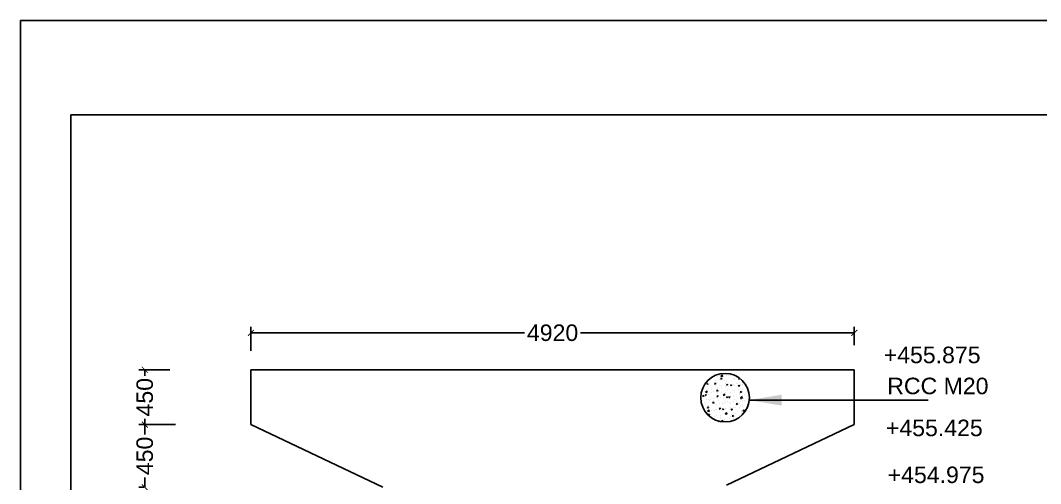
# Model space of a CAD drawing. Header units: inches. Extents: x 408 to 17534, y 396 to 10656.
# Drawn here: x 407.76 to 438.66, y 461.26 to 475.29 of the extents above; entities that cross this region are included whole.
import ezdxf

# ---------------------------------------------------------------- set-up
doc = ezdxf.new("R2010")
doc.units = ezdxf.units.IN
doc.header["$LTSCALE"] = 15
doc.header["$MEASUREMENT"] = 0
for name, color, linetype in [('DIMENSION', 255, 'Continuous'), ('DRAWING', 7, 'Continuous'), ('HATCH', 7, 'Continuous'), ('TEXT', 255, 'Continuous')]:
    doc.layers.add(name, color=color, linetype=linetype)
doc.styles.get("Standard").update_dxf_attribs({"font": 'ARIAL_1.TTF'})
doc.styles.add('TIMES NEW ROMAN', font='TIMES_1.TTF')
doc.dimstyles.new('dig', dxfattribs={"dimtxt": 0.1875, "dimasz": 0.18, "dimexe": 0.18, "dimexo": 0.0625, "dimgap": 0.09, "dimtad": 0, "dimtih": 1, "dimtoh": 1, "dimdec": 4, "dimzin": 0, "dimdsep": 46, "dimtxsty": 'Standard', "dimblk": 'ARCHTICK', "dimcen": 0.09, "dimadec": 0, "dimazin": 0, "dimtfac": 1, "dimtdec": 4, "dimtofl": 0, "dimtmove": 0, "dimatfit": 3, "dimldrblk": 'ARCHTICK', "dimfxl": 0, "dimtolj": 1, "dimtzin": 0, "dimarcsym": 0})
doc.dimstyles.new('ISO-25', dxfattribs={"dimtxt": 0.636364, "dimasz": 1, "dimexe": 1.25, "dimexo": 0.625, "dimtad": 0, "dimtih": 1, "dimtoh": 1, "dimlfac": 100, "dimtxsty": 'TIMES NEW ROMAN', "dimcen": 2.5, "dimadec": 0, "dimazin": 0, "dimtfac": 1, "dimtmove": 0, "dimatfit": 3, "dimfxl": 0, "dimarcsym": 0})
picture_1 = doc.add_image_def('image2.jpg', size_in_pixel=(6332, 4524))

# ---------------------------------------------------------------- blocks, each defined once
blk = doc.blocks.new('_ArchTick')
at = {"color": 0, "linetype": 'ByBlock', "const_width": 0.15}
blk.add_lwpolyline([(-0.5, -0.5), (0.5, 0.5)], dxfattribs=at)
blk = doc.blocks.new('*D25')
at = {"layer": 'Defpoints', "color": 0, "ltscale": 0.02}
for p in [(411.529, 463.046), (412.518, 463.046), (411.567, 461.15)]:
    blk.add_point(p, dxfattribs=at)
at = {"layer": 'DIMENSION', "color": 0, "lineweight": -2, "ltscale": 0.02}
for p, q in [((412.456, 463.046), (411.349, 463.046)), ((411.529, 463.046), (411.529, 462.75)), ((411.529, 461.15), (411.529, 461.447)), ((411.504, 461.15), (411.349, 461.15))]:
    blk.add_line(p, q, dxfattribs=at)
at = {"layer": 'DIMENSION', "color": 0, "lineweight": -2, "ltscale": 0.02, "xscale": 0.18, "yscale": 0.18, "zscale": 0.18}
for p, rotation in [((411.529, 463.046), 90), ((411.529, 461.15), 270)]:
    blk.add_blockref('_ArchTick', p, dxfattribs=dict(at, rotation=rotation))
at = {"layer": 'DIMENSION', "color": 0, "ltscale": 0.02, "insert": (411.529, 462.098), "char_height": 0.5, "attachment_point": 5, "rotation": 90}
blk.add_mtext('\\A1;450', dxfattribs=at)
blk = doc.blocks.new('*D26')
at = {"layer": 'Defpoints', "color": 0, "ltscale": 0.02}
for p in [(411.53, 464.707), (412.349, 464.707), (411.529, 463.046)]:
    blk.add_point(p, dxfattribs=at)
at = {"layer": 'DIMENSION', "color": 0, "lineweight": -2, "ltscale": 0.02}
for p, q in [((412.286, 464.707), (411.35, 464.707)), ((411.53, 464.707), (411.53, 464.528)), ((411.53, 463.046), (411.53, 463.225)), ((411.591, 463.046), (411.71, 463.046))]:
    blk.add_line(p, q, dxfattribs=at)
at = {"layer": 'DIMENSION', "color": 0, "lineweight": -2, "ltscale": 0.02, "xscale": 0.18, "yscale": 0.18, "zscale": 0.18}
for p, rotation in [((411.53, 464.707), 90), ((411.53, 463.046), 270)]:
    blk.add_blockref('_ArchTick', p, dxfattribs=dict(at, rotation=rotation))
at = {"layer": 'DIMENSION', "color": 0, "ltscale": 0.02, "insert": (411.53, 463.876), "char_height": 0.5, "attachment_point": 5, "rotation": 90}
blk.add_mtext('\\A1;450', dxfattribs=at)
blk = doc.blocks.new('*D27')
at = {"layer": 'Defpoints', "color": 0, "ltscale": 0.02}
for p in [(433.016, 465.826), (433.016, 465.387), (414.742, 465.216)]:
    blk.add_point(p, dxfattribs=at)
at = {"layer": 'DIMENSION', "color": 0, "lineweight": -2, "ltscale": 0.02}
for p, q in [((414.742, 465.279), (414.742, 466.006)), ((433.016, 465.45), (433.016, 466.006)), ((414.742, 465.826), (423.033, 465.826)), ((433.016, 465.826), (424.725, 465.826))]:
    blk.add_line(p, q, dxfattribs=at)
at = {"layer": 'DIMENSION', "color": 0, "lineweight": -2, "ltscale": 0.02, "xscale": 0.18, "yscale": 0.18, "zscale": 0.18, "rotation": 180}
blk.add_blockref('_ArchTick', (414.742, 465.826), dxfattribs=at)
at = {"layer": 'DIMENSION', "color": 0, "lineweight": -2, "ltscale": 0.02, "xscale": 0.18, "yscale": 0.18, "zscale": 0.18}
blk.add_blockref('_ArchTick', (433.016, 465.826), dxfattribs=at)
at = {"layer": 'DIMENSION', "color": 0, "ltscale": 0.02, "insert": (423.879, 465.826), "char_height": 0.5, "attachment_point": 5}
blk.add_mtext('\\A1;4920', dxfattribs=at)

msp = doc.modelspace()

# ---------------------------------------------------------------- linework, layer by layer
at = {"ltscale": 0.02}
msp.add_lwpolyline([(409.29096, 472.42941), (515.61234, 472.42941), (515.61234, 399.82977), (409.29096, 399.82977)], close=True, dxfattribs=at)
at = {"layer": 'DRAWING'}
for p, q in [((414.74215, 464.70681), (433.0156, 464.70681)), ((414.74215, 463.04608), (414.74215, 464.70681)), ((433.0156, 464.70681), (433.0156, 463.04608)), ((418.73878, 461.15029), (414.74215, 463.04608)), ((433.0156, 463.04608), (429.14408, 461.21238))]:
    msp.add_line(p, q, dxfattribs=at)
at = {"layer": 'HATCH', "linetype": 'Continuous', "ltscale": 0.02}
for p, q in [((428.67689, 464.44303), (428.67689, 464.44303)), ((428.82123, 464.38219), (428.82123, 464.38219)), ((428.88466, 464.49795), (428.88466, 464.49795)), ((428.93525, 464.54444), (428.93525, 464.54444)), ((428.9464, 464.39867), (428.9464, 464.39867)), ((428.9657, 464.43818), (429.00071, 464.45162)), ((428.9657, 464.43818), (428.99058, 464.42141)), ((428.96848, 464.49308), (428.96848, 464.49308)), ((428.97584, 464.51139), (429.01478, 464.55198)), ((428.97584, 464.51139), (429.02031, 464.5045)), ((428.99081, 464.42111), (429.00095, 464.45132)), ((429.02054, 464.50421), (429.01501, 464.55169)), ((429.08829, 464.3833), (429.08829, 464.3833)), ((429.1353, 464.3667), (429.1353, 464.3667)), ((429.13576, 464.4236), (429.13576, 464.4236)), ((429.14138, 464.53315), (429.14138, 464.53315)), ((429.20216, 464.53316), (429.20216, 464.53316)), ((429.26007, 464.54313), (429.26007, 464.54313)), ((429.37988, 464.43335), (429.37988, 464.43335)), ((429.38785, 464.39871), (429.38785, 464.39871)), ((429.45154, 464.46517), (429.45154, 464.46517)), ((429.50946, 464.42863), (429.51988, 464.43949)), ((429.50946, 464.42863), (429.54082, 464.42377)), ((428.40446, 464.05816), (428.40446, 464.05816)), ((428.4715, 464.04606), (428.4715, 464.04606)), ((428.5051, 464.28319), (428.5051, 464.28319)), ((428.50851, 464.02433), (428.54745, 464.06492)), ((428.54559, 464.27692), (428.5806, 464.29035)), ((428.54559, 464.27692), (428.57046, 464.26014)), ((428.55321, 464.01715), (428.54768, 464.06464)), ((428.5707, 464.25984), (428.58083, 464.29006)), ((428.57097, 464.30022), (428.57097, 464.30022)), ((428.6128, 464.12756), (428.6128, 464.12756)), ((428.61888, 464.29401), (428.61888, 464.29401)), ((428.6764, 464.23306), (428.6764, 464.23306)), ((428.68969, 464.18498), (428.68969, 464.18498)), ((428.69606, 464.10821), (428.69606, 464.10821)), ((428.78755, 464.27818), (428.81166, 464.30691)), ((428.78755, 464.27818), (428.81744, 464.27556)), ((428.79669, 464.33324), (428.79669, 464.33324)), ((428.81767, 464.27526), (428.81189, 464.3066)), ((428.81486, 464.20146), (428.81486, 464.20146)), ((428.83789, 464.28894), (428.83789, 464.28894)), ((428.84405, 464.07561), (428.87906, 464.08905)), ((428.84405, 464.07561), (428.86892, 464.05883)), ((428.86915, 464.05853), (428.87929, 464.08875)), ((428.8725, 464.16505), (428.8725, 464.16505)), ((428.87858, 464.3315), (428.87858, 464.3315)), ((428.94331, 464.22178), (428.94331, 464.22178)), ((428.98765, 464.15827), (428.98765, 464.15827)), ((429.00423, 464.22639), (429.00423, 464.22639)), ((429.1048, 464.27766), (429.1048, 464.27766)), ((429.12922, 464.20026), (429.12922, 464.20026)), ((429.14618, 464.2468), (429.17029, 464.27553)), ((429.14618, 464.2468), (429.17607, 464.24419)), ((429.1763, 464.24389), (429.17052, 464.27523)), ((429.18847, 464.07076), (429.18847, 464.07076)), ((429.21022, 464.2105), (429.21022, 464.2105)), ((429.26416, 464.23687), (429.29917, 464.25031)), ((429.26416, 464.23687), (429.28903, 464.2201)), ((429.27924, 464.20832), (429.27924, 464.20832)), ((429.28926, 464.2198), (429.2994, 464.25001)), ((429.31364, 464.08724), (429.31364, 464.08724)), ((429.32001, 464.26797), (429.32001, 464.26797)), ((429.37171, 464.26639), (429.37171, 464.26639)), ((429.37569, 464.06582), (429.37569, 464.06582)), ((429.38177, 464.23227), (429.38177, 464.23227)), ((429.44517, 464.28444), (429.44517, 464.28444)), ((429.47713, 464.19922), (429.47713, 464.19922)), ((429.50301, 464.11217), (429.50301, 464.11217)), ((429.50481, 464.21543), (429.52892, 464.24415)), ((429.50481, 464.21543), (429.5347, 464.21281)), ((429.53493, 464.21251), (429.52915, 464.24385)), ((429.56261, 464.03556), (429.59762, 464.049)), ((429.57083, 464.25837), (429.57083, 464.25837)), ((429.58771, 464.01849), (429.59785, 464.0487)), ((429.63454, 464.30937), (429.63454, 464.30937)), ((429.63538, 464.10331), (429.63538, 464.10331)), ((429.63862, 464.25511), (429.63862, 464.25511)), ((429.64146, 464.26976), (429.64146, 464.26976)), ((428.37413, 463.79057), (428.37413, 463.79057)), ((428.38382, 463.75983), (428.38382, 463.75983)), ((428.42394, 463.91434), (428.45894, 463.92778)), ((428.42394, 463.91434), (428.44881, 463.89757)), ((428.42662, 463.79057), (428.42662, 463.79057)), ((428.44904, 463.89727), (428.45918, 463.92748)), ((428.4983, 463.93346), (428.5224, 463.96219)), ((428.4983, 463.93346), (428.52818, 463.93084)), ((428.50851, 464.02433), (428.55297, 464.01744)), ((428.52841, 463.93054), (428.52263, 463.96188)), ((428.55179, 463.80705), (428.55179, 463.80705)), ((428.55816, 463.98778), (428.55816, 463.98778)), ((428.60064, 463.79467), (428.60064, 463.79467)), ((428.60672, 463.96112), (428.60672, 463.96112)), ((428.64104, 463.77929), (428.64104, 463.77929)), ((428.67541, 463.80988), (428.67541, 463.80988)), ((428.68333, 464.00426), (428.68333, 464.00426)), ((428.73841, 464.03479), (428.73841, 464.03479)), ((428.74116, 463.83198), (428.74116, 463.83198)), ((428.85693, 463.90208), (428.88103, 463.93081)), ((428.85693, 463.90208), (428.88681, 463.89947)), ((428.86034, 463.83216), (428.86034, 463.83216)), ((428.86642, 463.99861), (428.86642, 463.99861)), ((428.8727, 464.02919), (428.8727, 464.02919)), ((428.88704, 463.89917), (428.88126, 463.93051)), ((428.90795, 463.76801), (428.90795, 463.76801)), ((428.967, 463.85993), (428.967, 463.85993)), ((429.00532, 464.02351), (429.00532, 464.02351)), ((429.04213, 463.94157), (429.08107, 463.98216)), ((429.04213, 463.94157), (429.08659, 463.93468)), ((429.05694, 463.87355), (429.05694, 463.87355)), ((429.08683, 463.93439), (429.0813, 463.98188)), ((429.08681, 463.75015), (429.08681, 463.75015)), ((429.11706, 463.86736), (429.11706, 463.86736)), ((429.12314, 464.03381), (429.12314, 464.03381)), ((429.1425, 463.8743), (429.17751, 463.88774)), ((429.1425, 463.8743), (429.16737, 463.85752)), ((429.1676, 463.85722), (429.17774, 463.88744)), ((429.17487, 463.75673), (429.17487, 463.75673)), ((429.18211, 463.89003), (429.18211, 463.89003)), ((429.21556, 463.87071), (429.23966, 463.89943)), ((429.21556, 463.87071), (429.24544, 463.86809)), ((429.24567, 463.86779), (429.23989, 463.89913)), ((429.2586, 463.90999), (429.2586, 463.90999)), ((429.27223, 464.01223), (429.27223, 464.01223)), ((429.36961, 463.89937), (429.36961, 463.89937)), ((429.37147, 463.91496), (429.37147, 463.91496)), ((429.37841, 463.8002), (429.37841, 463.8002)), ((429.44178, 463.74546), (429.44178, 463.74546)), ((429.53914, 464.00095), (429.53914, 464.00095)), ((429.55019, 463.96004), (429.55019, 463.96004)), ((429.55571, 463.75933), (429.55571, 463.75933)), ((429.56261, 464.03556), (429.58748, 464.01879)), ((429.57419, 463.83933), (429.59829, 463.86806)), ((429.57419, 463.83933), (429.60407, 463.83672)), ((429.57575, 463.85881), (429.61469, 463.8994)), ((429.57575, 463.85881), (429.62022, 463.85192)), ((429.6043, 463.83641), (429.59852, 463.86775)), ((429.62045, 463.85163), (429.61492, 463.89912)), ((429.62322, 463.77041), (429.62322, 463.77041)), ((429.6293, 463.93686), (429.6293, 463.93686)), ((429.67, 463.85026), (429.67, 463.85026)), ((429.68088, 463.77581), (429.68088, 463.77581)), ((429.68725, 463.95654), (429.68725, 463.95654)), ((429.70869, 463.73418), (429.70869, 463.73418)), ((429.80606, 463.98968), (429.80606, 463.98968)), ((429.81242, 463.97301), (429.81242, 463.97301)), ((428.42026, 463.60984), (428.42026, 463.60984)), ((428.47809, 463.43757), (428.47809, 463.43757)), ((428.47956, 463.7234), (428.47956, 463.7234)), ((428.50363, 463.65005), (428.50363, 463.65005)), ((428.54157, 463.52513), (428.54157, 463.52513)), ((428.56767, 463.55736), (428.59178, 463.58609)), ((428.56767, 463.55736), (428.59756, 463.55475)), ((428.5748, 463.45451), (428.61374, 463.4951)), ((428.5748, 463.45451), (428.61926, 463.44762)), ((428.58848, 463.46178), (428.58848, 463.46178)), ((428.59779, 463.55445), (428.59201, 463.58579)), ((428.59456, 463.62822), (428.59456, 463.62822)), ((428.60963, 463.63478), (428.60963, 463.63478)), ((428.6195, 463.44733), (428.61397, 463.49482)), ((428.69458, 463.47507), (428.69458, 463.47507)), ((428.72239, 463.71303), (428.7574, 463.72647)), ((428.72239, 463.71303), (428.74726, 463.69626)), ((428.74647, 463.71213), (428.74647, 463.71213)), ((428.74749, 463.69596), (428.75763, 463.72617)), ((428.79387, 463.47914), (428.79387, 463.47914)), ((428.79522, 463.7001), (428.79522, 463.7001)), ((428.80848, 463.51386), (428.80848, 463.51386)), ((428.84818, 463.49926), (428.84818, 463.49926)), ((428.85426, 463.66571), (428.85426, 463.66571)), ((428.91904, 463.49562), (428.91904, 463.49562)), ((428.9254, 463.67635), (428.9254, 463.67635)), ((428.9263, 463.52599), (428.95041, 463.55471)), ((428.9263, 463.52599), (428.95619, 463.52337)), ((428.95642, 463.52307), (428.95064, 463.55441)), ((428.98617, 463.52512), (428.98617, 463.52512)), ((429.01338, 463.70085), (429.01338, 463.70085)), ((429.02084, 463.51172), (429.05585, 463.52516)), ((429.02084, 463.51172), (429.04571, 463.49495)), ((429.04594, 463.49465), (429.05608, 463.52486)), ((429.05057, 463.69283), (429.05057, 463.69283)), ((429.07539, 463.50258), (429.07539, 463.50258)), ((429.1049, 463.53447), (429.1049, 463.53447)), ((429.1084, 463.52055), (429.1084, 463.52055)), ((429.11098, 463.70092), (429.11098, 463.70092)), ((429.23994, 463.71776), (429.23994, 463.71776)), ((429.27777, 463.57517), (429.27777, 463.57517)), ((429.28029, 463.68957), (429.28029, 463.68957)), ((429.28493, 463.49461), (429.30904, 463.52334)), ((429.28493, 463.49461), (429.31482, 463.492)), ((429.31505, 463.49169), (429.30927, 463.52304)), ((429.3423, 463.4913), (429.3423, 463.4913)), ((429.35745, 463.56648), (429.35745, 463.56648)), ((429.36353, 463.73293), (429.36353, 463.73293)), ((429.42418, 463.56212), (429.42418, 463.56212)), ((429.44095, 463.67299), (429.47596, 463.68643)), ((429.44095, 463.67299), (429.46582, 463.65621)), ((429.46606, 463.65591), (429.47619, 463.68613)), ((429.5472, 463.67829), (429.5472, 463.67829)), ((429.54935, 463.5786), (429.54935, 463.5786)), ((429.56936, 463.62523), (429.56936, 463.62523)), ((429.60921, 463.48002), (429.60921, 463.48002)), ((429.61106, 463.43752), (429.61106, 463.43752)), ((429.61714, 463.60397), (429.61714, 463.60397)), ((429.64356, 463.46323), (429.66767, 463.49196)), ((429.64356, 463.46323), (429.67345, 463.46062)), ((429.67368, 463.46032), (429.6679, 463.49166)), ((429.73871, 463.60353), (429.73871, 463.60353)), ((428.60073, 463.35046), (428.63574, 463.3639)), ((428.60073, 463.35046), (428.6256, 463.33368)), ((428.62583, 463.33338), (428.63597, 463.3636)), ((428.66233, 463.28194), (428.66233, 463.28194)), ((428.71111, 463.25836), (428.71111, 463.25836)), ((428.7875, 463.29842), (428.7875, 463.29842)), ((428.81653, 463.1912), (428.81653, 463.1912)), ((428.83602, 463.16637), (428.83602, 463.16637)), ((428.8421, 463.33282), (428.8421, 463.33282)), ((428.89918, 463.14915), (428.93419, 463.16259)), ((428.89918, 463.14915), (428.92406, 463.13237)), ((428.92429, 463.13207), (428.93442, 463.16229)), ((428.96553, 463.22679), (428.96553, 463.22679)), ((428.97687, 463.32335), (428.97687, 463.32335)), ((428.97802, 463.24708), (428.97802, 463.24708)), ((428.99568, 463.14989), (429.01978, 463.17862)), ((428.99568, 463.14989), (429.02557, 463.14728)), ((429.0258, 463.14697), (429.02001, 463.17832)), ((429.08345, 463.17992), (429.08345, 463.17992)), ((429.08534, 463.11701), (429.08534, 463.11701)), ((429.09274, 463.20158), (429.09274, 463.20158)), ((429.09882, 463.36802), (429.09882, 463.36802)), ((429.10842, 463.37175), (429.14736, 463.41234)), ((429.10842, 463.37175), (429.15288, 463.36486)), ((429.15312, 463.36457), (429.14759, 463.41206)), ((429.16111, 463.16771), (429.16111, 463.16771)), ((429.24493, 463.2358), (429.24493, 463.2358)), ((429.25712, 463.27684), (429.25712, 463.27684)), ((429.28628, 463.18419), (429.28628, 463.18419)), ((429.29264, 463.36492), (429.29264, 463.36492)), ((429.3193, 463.31041), (429.35431, 463.32385)), ((429.3193, 463.31041), (429.34417, 463.29364)), ((429.3444, 463.29334), (429.35454, 463.32355)), ((429.34529, 463.23359), (429.34529, 463.23359)), ((429.35036, 463.16864), (429.35036, 463.16864)), ((429.35137, 463.40003), (429.35137, 463.40003)), ((429.41781, 463.3814), (429.41781, 463.3814)), ((429.54872, 463.32689), (429.54872, 463.32689)), ((429.60718, 463.40633), (429.60718, 463.40633))]:
    msp.add_line(p, q, dxfattribs=at)
at = {"layer": 'HATCH', "ltscale": 0.02}
msp.add_circle((429.10407, 463.86247), 0.73533, dxfattribs=at)

# ---------------------------------------------------------------- texts
at = {"layer": 'TEXT', "char_height": 0.5, "width": 3.3849522, "attachment_point": 1}
for s, insert in [('+455.875', (433.9071, 465.40702)), ('RCC M20', (434.01426, 464.46771)), ('+455.425', (433.9731, 463.19641)), ('+454.975', (434.02665, 461.77554))]:
    msp.add_mtext(s, dxfattribs=dict(at, insert=insert))

# ---------------------------------------------------------------- dimensions: what is measured, and where the dimension line sits
at = {"layer": 'DIMENSION', "ltscale": 0.02}
dim = msp.add_linear_dim(base=(433.0156, 465.82561), p1=(414.74215, 465.21629), p2=(433.0156, 465.38746), text='4920', dimstyle='dig', override={"dimtxt": 0.5}, dxfattribs=at)
dim.commit()
dim.dimension.update_dxf_attribs({"geometry": '*D27', "text_midpoint": (423.87888, 465.82561)})
for base, p1, p2, picture, middle in [((411.52973, 464.70681), (411.52865, 463.04608), (412.34891, 464.70681), '*D26', (411.52973, 463.87644)), ((411.52865, 463.04608), (411.56666, 461.15029), (412.51804, 463.04608), '*D25', (411.52865, 462.09819))]:
    dim = msp.add_linear_dim(base=base, p1=p1, p2=p2, angle=90, text='450', dimstyle='dig', override={"dimtxt": 0.5}, dxfattribs=at)
    dim.commit()
    dim.dimension.update_dxf_attribs({"geometry": picture, "text_midpoint": middle, "text_rotation": 90})

# ---------------------------------------------------------------- pictures from other files: only their frames are drawn
at = {"ltscale": 0.02}
image = msp.add_image(picture_1, insert=(407.76289, 396.40269), size_in_units=(110.41618, 78.88863), dxfattribs=dict(at, fade=30))
image.dxf.flags = 7

# ---------------------------------------------------------------- leaders
at = {"layer": 'HATCH', "ltscale": 0.02}
msp.add_leader([(429.81718, 463.78726), (435.2551, 463.78726)], dimstyle='ISO-25', override={"dimgap": 0.625, "dimtad": 0}, dxfattribs=at)

doc.saveas('drawing.dxf')
